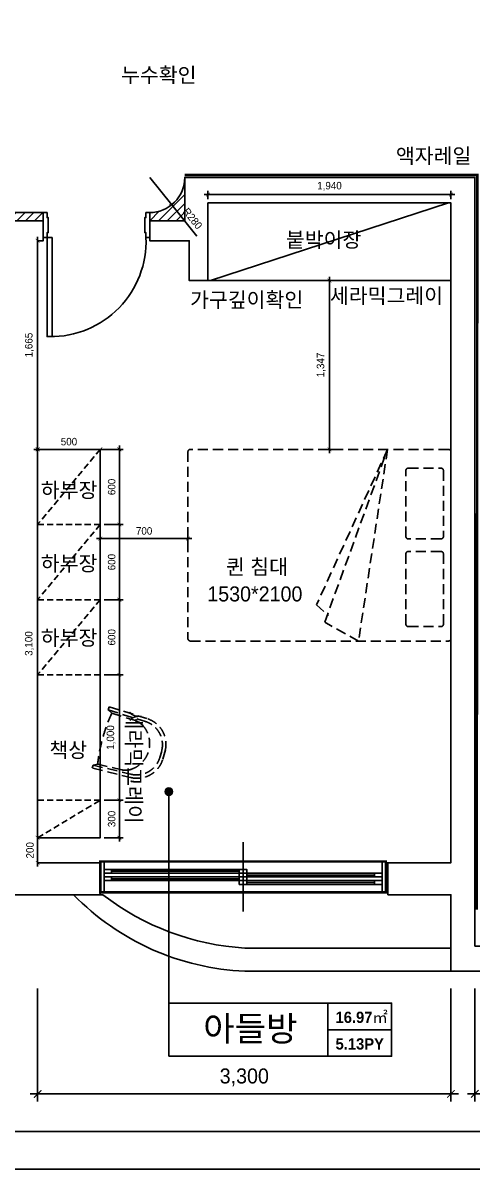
# Model space of a CAD drawing. Header units: millimetres. Extents: x 236955 to 308542, y 30900 to 88969.
# Drawn here: x 263047 to 266633, y 58430 to 67578 of the extents above; entities that cross this region are included whole.
import ezdxf
from ezdxf.enums import TextEntityAlignment as Align

# ---------------------------------------------------------------- set-up
doc = ezdxf.new("R2010")
doc.units = ezdxf.units.MM
doc.header["$LTSCALE"] = 100
doc.header["$PDMODE"] = 3
for name, pattern in [('DASHED', [0.75, 0.5, -0.25]), ('DH-HID2', [1.2, 0.8, -0.4]), ('HID2', [1, 0.5, -0.5])]:
    doc.linetypes.add(name, pattern=pattern)
doc.layers.get('DEFPOINTS').update_dxf_attribs({"color": 248})
for name, color, linetype in [('0-ELC TEXT', 7, 'Continuous'), ('03-TEXT', 3, 'Continuous'), ('03-WAL NEW', 3, 'Continuous'), ('06-FUR', 6, 'Continuous'), ('07-DIM WAL', 5, 'Continuous'), ('2-con', 2, 'Continuous'), ('2CONTINUOUS', 2, 'Continuous'), ('3.기호.계단선', 30, 'Continuous'), ('CO-DO-FR', 7, 'Continuous'), ('CO-DOOR', 8, 'Continuous'), ('F-HAT', 251, 'Continuous'), ('F-WALL1', 2, 'Continuous'), ('F-WALL2', 3, 'Continuous'), ('F-WIN', 4, 'Continuous'), ('FORM(YOURNAME)-1', 1, 'Continuous'), ('FORM(YOURNAME)-11', 1, 'Continuous'), ('FU-FURM', 251, 'DH-HID2'), ('FUR', 8, 'DASHED'), ('설비', 140, 'Continuous')]:
    doc.layers.add(name, color=color, linetype=linetype)
doc.styles.add('HY 울릉도 L', font='')
doc.styles.add('YOURNAME', font='HY울릉도M.TTF')
doc.styles.add('넥슨고딕', font='NEXONLv1GothicBold.ttf')
doc.styles.add('코레일둥고', font='Korail_Round_Gothic_Medium.ttf')
doc.styles.get('HY 울릉도 L').set_extended_font_data('HY울릉도L')
doc.dimstyles.new('30', dxfattribs={"dimscale": 30, "dimtxt": 2, "dimasz": 1, "dimexe": 1, "dimexo": 1, "dimgap": 1, "dimtad": 1, "dimdec": 0, "dimrnd": 0.05, "dimdsep": 46, "dimlunit": 6, "dimtxsty": 'HY 울릉도 L', "dimblk": 'ARCHTICK', "dimcen": 2.5, "dimdle": 1, "dimclrd": 133, "dimclre": 133, "dimclrt": 30, "dimadec": 0, "dimazin": 0, "dimtfac": 1, "dimtdec": 0, "dimtix": 1, "dimtmove": 2, "dimatfit": 3, "dimldrblk": 'ARCHTICK', "dimfxl": 1, "dimlwd": -1, "dimlwe": -1, "dimarcsym": 0})
doc.dimstyles.new('60', dxfattribs={"dimscale": 60, "dimtxt": 2, "dimasz": 1, "dimexe": 1, "dimexo": 1, "dimgap": 1, "dimtad": 1, "dimdec": 0, "dimrnd": 0.05, "dimdsep": 46, "dimlunit": 6, "dimtxsty": 'HY 울릉도 L', "dimblk": 'ARCHTICK', "dimcen": 2.5, "dimdle": 1, "dimclrd": 133, "dimclre": 133, "dimclrt": 30, "dimadec": 0, "dimazin": 0, "dimtfac": 1, "dimtdec": 0, "dimtix": 1, "dimtmove": 2, "dimatfit": 3, "dimldrblk": 'ARCHTICK', "dimfxl": 1, "dimlwd": -1, "dimlwe": -1, "dimarcsym": 0})

# ---------------------------------------------------------------- blocks, each defined once
blk = doc.blocks.new('FORM-ELEVATION')
at = {"layer": 'DEFPOINTS', "color": 158}
blk.add_line((62481, -20692), (-10309, -20692), dxfattribs=at)
blk.add_lwpolyline([(-8309, 33708), (61071, 33708), (61071, -19692), (-8309, -19692)], close=True, dxfattribs=at)
at = {"layer": 'FORM(YOURNAME)-11', "color": 3, "style": 'YOURNAME'}
for tag, height, p in [('1', 450, (71041, -1219)), ('2', 450, (71041, -1863)), ('3', 450, (71041, -3150)), ('4', 450, (71041, -5081)), ('5', 515, (71041, -7398)), ('6', 515, (71041, -9650)), ('7', 515, (71041, -11903)), ('8', 515, (71041, -14155)), ('9', 515, (71041, -16408)), ('10', 515, (66791, -18596)), ('11', 515, (71041, -18660)), ('12', 515, (66791, -20848)), ('13', 515, (71041, -20848))]:
    blk.add_attdef(tag, text='', height=height, dxfattribs=at).set_placement(p, align=Align.MIDDLE_RIGHT)
blk = doc.blocks.new('flooor')
at = {"layer": 'F-HAT'}
h = blk.add_hatch(dxfattribs=at)
h.set_pattern_fill('ANSI31', color=256, scale=10)
h.set_pattern_definition([(45, (114103.938, -19850.302), (-22.4506403, 22.4506403), [])])
h.paths.add_polyline_path([(265959.6, 60639.5), (265944.6, 60639.5), (265944.6, 60874.5), (265959.6, 60874.5)])
at = {"layer": '2CONTINUOUS'}
blk.add_lwpolyline([(266464.6, 60009.5), (264819.6, 60009.5, -0.191132), (263451.5, 60619.5)], format="xyb", dxfattribs=at)
at = {"layer": 'F-WALL1'}
blk.add_lwpolyline([(265959.6, 60619.5), (266464.6, 60619.5), (266464.6, 60194.5), (266464.6, 60009.5), (267165.6, 60009.5), (267165.6, 60209.5), (266655.6, 60209.5), (266655.6, 66344.5), (264339.6, 66344.5), (264339.6, 65997.5), (264059.6, 65997.5), (264059.6, 65839.5), (264374.6, 65839.5), (264374.6, 65521.5), (264524.6, 65521.5), (264524.6, 66141.5), (266464.6, 66141.5), (266464.6, 60874.5), (265959.6, 60874.5)], close=True, dxfattribs=at)
blk.add_lwpolyline([(263664.6, 60619.5), (262461.6, 60619.5), (262461.6, 60874.5), (262974.6, 60874.5), (262974.6, 65839.5), (262929.6, 65839.5), (262929.6, 65997.5), (263209.6, 65997.5), (263209.6, 65839.5), (263164.6, 65839.5), (263164.6, 60874.5), (263664.6, 60874.5), (263664.6, 60619.5), (263686.3, 60619.5)], dxfattribs=at)
blk.add_lwpolyline([(263686.3, 60619.5, 0.151278), (264819.6, 60194.5), (266464.6, 60194.5)], format="xyb", dxfattribs=at)
at = {"layer": 'F-WALL2'}
for p, q in [((265959.6, 60874.5), (265944.6, 60874.5)), ((265944.6, 60639.5), (265959.6, 60639.5))]:
    blk.add_line(p, q, dxfattribs=at)
at = {"layer": 'F-WIN'}
for p, q in [((264804.6, 61037.9), (264804.6, 60486.1)), ((265944.6, 60884.5), (263664.6, 60884.5)), ((263664.6, 60884.5), (263664.6, 60639.5)), ((263694.6, 60884.5), (263694.6, 60639.5)), ((265914.6, 60639.5), (265914.6, 60884.5)), ((265944.6, 60639.5), (265944.6, 60884.5)), ((264774.6, 60822), (263754.6, 60822)), ((263754.6, 60807), (264774.6, 60807)), ((264774.6, 60792), (263754.6, 60792)), ((264774.6, 60762), (263754.6, 60762)), ((263754.6, 60747), (264774.6, 60747)), ((265854.6, 60792), (264834.6, 60792)), ((264834.6, 60777), (265854.6, 60777)), ((265854.6, 60762), (264834.6, 60762)), ((264774.6, 60732), (263754.6, 60732)), ((265854.6, 60732), (264834.6, 60732)), ((264834.6, 60717), (265854.6, 60717)), ((265854.6, 60702), (264834.6, 60702)), ((263664.6, 60639.5), (265944.6, 60639.5))]:
    blk.add_line(p, q, dxfattribs=at)
for points in [[(263694.6, 60822), (263694.6, 60792), (263754.6, 60792), (263754.6, 60822)], [(263694.6, 60762), (263694.6, 60732), (263754.6, 60732), (263754.6, 60762)], [(264774.6, 60822), (264774.6, 60792), (264834.6, 60792), (264834.6, 60822)], [(264774.6, 60792), (264774.6, 60762), (264834.6, 60762), (264834.6, 60792)], [(265854.6, 60792), (265854.6, 60762), (265914.6, 60762), (265914.6, 60792)], [(264774.6, 60732), (264774.6, 60702), (264834.6, 60702), (264834.6, 60732)], [(265854.6, 60732), (265854.6, 60702), (265914.6, 60702), (265914.6, 60732)]]:
    blk.add_lwpolyline(points, close=True, dxfattribs=at)
blk.add_lwpolyline([(264804.6, 60762), (264774.6, 60762), (264774.6, 60732), (264834.6, 60732), (264834.6, 60762)], dxfattribs=at)
blk = doc.blocks.new('F-701-2')
at = {"layer": 'FU-FURM'}
for p, q in [((-765, -506.5), (765, -738)), ((614, -1008), (-765, -506.5)), ((-765, -506.5), (476, -1074)), ((765, -738), (614, -1008)), ((476, -1074), (560, -978))]:
    blk.add_line(p, q, dxfattribs=at)
for points in [[(-745, -2100), (745, -2100, 0.414214), (765, -2080), (765, -20, 0.414214), (745, 0), (-745, 0, 0.414214), (-765, -20), (-765, -2080, 0.414214)], [(-70, -360), (-595, -360, -0.414214), (-615, -340), (-615, -80, -0.414214), (-595, -60), (-70, -60, -0.414214), (-50, -80), (-50, -340, -0.414214)], [(70, -360), (630, -360, 0.414214), (650, -340), (650, -80, 0.414214), (630, -60), (70, -60, 0.414214), (50, -80), (50, -340, 0.414214)]]:
    blk.add_lwpolyline(points, format="xyb", close=True, dxfattribs=at)
blk = doc.blocks.new('F-122')
at = {"layer": 'FU-FURM'}
for p, q in [((-44.5, 507.6), (33.4, 507.7)), ((-26.5, 482.3), (26.6, 482.3)), ((-253.8, -17.2), (-244.1, 296.9)), ((-228.4, -17.2), (-218.5, 303.3)), ((-185.5, 277.2), (-187.7, 272.4)), ((-183.3, 281.4), (-185.5, 277.2)), ((182.6, 281.9), (184.8, 277.6)), ((184.8, 277.6), (187.1, 272.9)), ((217.8, 301.5), (228.5, -16.6)), ((243, 308.1), (253.9, -16.6)), ((-210.5, 16.6), (-204.3, 215.2)), ((-203.9, 218.6), (-204.3, 215.2)), ((-203.6, 221.9), (-203.9, 218.6)), ((-203.2, 225.1), (-203.6, 221.9)), ((-202.7, 228.2), (-203.2, 225.1)), ((-202.1, 231.5), (-202.7, 228.2)), ((-201.3, 234.9), (-202.1, 231.5)), ((-200.3, 238.5), (-201.3, 234.9)), ((-199.2, 242.4), (-200.3, 238.5)), ((-197.7, 246.9), (-199.2, 242.4)), ((-196, 251.7), (-197.7, 246.9)), ((-194.1, 256.9), (-196, 251.7)), ((-192.1, 262.1), (-194.1, 256.9)), ((-189.9, 267.4), (-192.1, 262.1)), ((-187.7, 272.4), (-189.9, 267.4)), ((187.1, 272.9), (189.3, 267.8)), ((189.3, 267.8), (191.4, 262.6)), ((191.4, 262.6), (193.5, 257.3)), ((193.5, 257.3), (195.4, 252.2)), ((195.4, 252.2), (197.1, 247.4)), ((197.1, 247.4), (198.6, 242.9)), ((198.6, 242.9), (199.8, 239)), ((199.8, 239), (200.7, 235.4)), ((200.7, 235.4), (201.5, 232)), ((201.5, 232), (202.1, 228.7)), ((202.1, 228.7), (202.6, 225.6)), ((202.6, 225.6), (203, 222.4)), ((203, 222.4), (203.4, 219.1)), ((203.4, 219.1), (203.8, 215.7)), ((203.8, 215.7), (210.4, 17.1)), ((-211.6, 16.7), (-228.4, -17.2)), ((211.5, 17.2), (228.5, -16.6)), ((-228.4, -17.2), (-253.8, -17.2)), ((253.9, -16.6), (228.5, -16.6))]:
    blk.add_line(p, q, dxfattribs=at)
for centre, radius, start, end in [((-30.8, 294), 213.6, 90.90916, 178.7855), ((-24.5, 286.7), 194.3, 90.90924, 178.78542), ((23.8, 286.8), 194.3, 1.35653, 89.23304), ((30.1, 294.1), 213.6, 1.35671, 89.233), ((-0.2, 162.3), 218.5, 33.19496, 146.94725), ((-0.2, 162.3), 218.5, 158.34937, 158.47219), ((-0.2, 162.3), 218.5, 21.66998, 21.79281), ((-1.7, 1330.6), 1330.6, 260.92322, 279.2189)]:
    blk.add_arc(centre, radius, start, end, dxfattribs=at)
blk = doc.blocks.new('_ArchTick')
at = {"color": 0, "linetype": 'ByBlock', "const_width": 0.15}
blk.add_lwpolyline([(-0.5, -0.5), (0.5, 0.5)], dxfattribs=at)
blk = doc.blocks.new('*D29')
at = {"layer": '07-DIM WAL', "color": 133}
for p, q in [((264524.6, 66171.5), (264524.6, 66237.9)), ((266464.6, 66171.5), (266464.6, 66237.9)), ((266494.6, 66207.9), (264494.6, 66207.9))]:
    blk.add_line(p, q, dxfattribs=at)
at = {"layer": 'DEFPOINTS', "color": 0}
for p in [(264524.6, 66207.9), (264524.6, 66141.5), (266464.6, 66141.5)]:
    blk.add_point(p, dxfattribs=at)
at = {"layer": '07-DIM WAL', "color": 133, "xscale": 30, "yscale": 30, "zscale": 30, "rotation": 180}
blk.add_blockref('_ArchTick', (264524.6, 66207.9), dxfattribs=at)
at = {"layer": '07-DIM WAL', "color": 133, "xscale": 30, "yscale": 30, "zscale": 30}
blk.add_blockref('_ArchTick', (266464.6, 66207.9), dxfattribs=at)
at = {"layer": '07-DIM WAL', "color": 30, "insert": (265494.6, 66273.9), "char_height": 60, "attachment_point": 5, "style": 'HY 울릉도 L'}
blk.add_mtext('1,940', dxfattribs=at)
blk = doc.blocks.new('*D30')
at = {"layer": '07-DIM WAL', "color": 133}
blk.add_line((263164.6, 64144.5), (263164.6, 65869.5), dxfattribs=at)
at = {"layer": 'DEFPOINTS', "color": 0}
for p in [(263164.6, 65839.5), (263164.6, 65839.5), (263164.6, 64174.5)]:
    blk.add_point(p, dxfattribs=at)
at = {"layer": '07-DIM WAL', "color": 133, "xscale": 30, "yscale": 30, "zscale": 30}
for p, rotation in [((263164.6, 65839.5), 90), ((263164.6, 64174.5), 270)]:
    blk.add_blockref('_ArchTick', p, dxfattribs=dict(at, rotation=rotation))
at = {"layer": '07-DIM WAL', "color": 30, "insert": (263099.3, 65007), "char_height": 60, "attachment_point": 5, "rotation": 90, "style": 'HY 울릉도 L'}
blk.add_mtext('1,665', dxfattribs=at)
blk = doc.blocks.new('*D31')
at = {"layer": '07-DIM WAL', "color": 133}
blk.add_line((263164.6, 64204.5), (263164.6, 61044.5), dxfattribs=at)
at = {"layer": 'DEFPOINTS', "color": 0}
for p in [(263164.6, 64174.5), (263164.6, 61074.5), (263164.6, 61074.5)]:
    blk.add_point(p, dxfattribs=at)
at = {"layer": '07-DIM WAL', "color": 133, "xscale": 30, "yscale": 30, "zscale": 30}
for p, rotation in [((263164.6, 64174.5), 90), ((263164.6, 61074.5), 270)]:
    blk.add_blockref('_ArchTick', p, dxfattribs=dict(at, rotation=rotation))
at = {"layer": '07-DIM WAL', "color": 30, "insert": (263098.6, 62624.5), "char_height": 60, "attachment_point": 5, "rotation": 90, "style": 'HY 울릉도 L'}
blk.add_mtext('3,100', dxfattribs=at)
blk = doc.blocks.new('*D32')
at = {"layer": '07-DIM WAL', "color": 133}
for p, q in [((264364.6, 63391.8), (264364.6, 63491.8)), ((264394.6, 63461.8), (263634.6, 63461.8))]:
    blk.add_line(p, q, dxfattribs=at)
at = {"layer": 'DEFPOINTS', "color": 0}
for p in [(263664.6, 63461.8), (263664.6, 63461.8), (264364.6, 63361.8)]:
    blk.add_point(p, dxfattribs=at)
at = {"layer": '07-DIM WAL', "color": 133, "xscale": 30, "yscale": 30, "zscale": 30, "rotation": 180}
blk.add_blockref('_ArchTick', (263664.6, 63461.8), dxfattribs=at)
at = {"layer": '07-DIM WAL', "color": 133, "xscale": 30, "yscale": 30, "zscale": 30}
blk.add_blockref('_ArchTick', (264364.6, 63461.8), dxfattribs=at)
at = {"layer": '07-DIM WAL', "color": 30, "insert": (264014.6, 63523), "char_height": 60, "attachment_point": 5, "style": 'HY 울릉도 L'}
blk.add_mtext('700', dxfattribs=at)
blk = doc.blocks.new('*D47')
at = {"layer": '07-DIM WAL', "color": 133}
for p in [(264059.6, 66344.5), (264435.5, 65877)]:
    blk.add_line(p, (264235.1, 66126.3), dxfattribs=at)
at = {"layer": 'DEFPOINTS', "color": 0}
for p in [(264059.6, 66344.5), (264235.1, 66126.3)]:
    blk.add_point(p, dxfattribs=at)
at = {"layer": '07-DIM WAL', "color": 133, "xscale": 30, "yscale": 30, "zscale": 30, "rotation": 128.8012112059725}
blk.add_blockref('_ArchTick', (264235.1, 66126.3), dxfattribs=at)
at = {"layer": '07-DIM WAL', "color": 30, "insert": (264401.9, 66016.7), "char_height": 60, "attachment_point": 5, "rotation": 308.80121, "style": 'HY 울릉도 L'}
blk.add_mtext('R280', dxfattribs=at)
blk = doc.blocks.new('*D60')
at = {"layer": '07-DIM WAL', "color": 133}
for p, q in [((266655.6, 59870), (266655.6, 58970)), ((272058.6, 59870), (272058.6, 58970)), ((272118.6, 59030), (266595.6, 59030))]:
    blk.add_line(p, q, dxfattribs=at)
at = {"layer": 'DEFPOINTS', "color": 0}
for p in [(266655.6, 59930), (272058.6, 59930), (266655.6, 59030)]:
    blk.add_point(p, dxfattribs=at)
at = {"layer": '07-DIM WAL', "color": 133, "xscale": 60, "yscale": 60, "zscale": 60, "rotation": 180}
blk.add_blockref('_ArchTick', (266655.6, 59030), dxfattribs=at)
at = {"layer": '07-DIM WAL', "color": 133, "xscale": 60, "yscale": 60, "zscale": 60}
blk.add_blockref('_ArchTick', (272058.6, 59030), dxfattribs=at)
at = {"layer": '07-DIM WAL', "color": 30, "insert": (269357.1, 59162), "char_height": 120, "attachment_point": 5, "style": 'HY 울릉도 L'}
blk.add_mtext('5,403', dxfattribs=at)
blk = doc.blocks.new('*D61')
at = {"layer": '07-DIM WAL', "color": 133}
for p, q in [((263164.6, 59870), (263164.6, 58970)), ((266464.6, 59870), (266464.6, 58970)), ((266524.6, 59030), (263104.6, 59030))]:
    blk.add_line(p, q, dxfattribs=at)
at = {"layer": 'DEFPOINTS', "color": 0}
for p in [(263164.6, 59930), (266464.6, 59930), (263164.6, 59030)]:
    blk.add_point(p, dxfattribs=at)
at = {"layer": '07-DIM WAL', "color": 133, "xscale": 60, "yscale": 60, "zscale": 60, "rotation": 180}
blk.add_blockref('_ArchTick', (263164.6, 59030), dxfattribs=at)
at = {"layer": '07-DIM WAL', "color": 133, "xscale": 60, "yscale": 60, "zscale": 60}
blk.add_blockref('_ArchTick', (266464.6, 59030), dxfattribs=at)
at = {"layer": '07-DIM WAL', "color": 30, "insert": (264814.6, 59162), "char_height": 120, "attachment_point": 5, "style": 'HY 울릉도 L'}
blk.add_mtext('3,300', dxfattribs=at)
blk = doc.blocks.new('*D233')
at = {"layer": '07-DIM WAL', "color": 133}
for p, q in [((265494.6, 64144.5), (265494.6, 65551.5)), ((265524.6, 65521.5), (265524.6, 65521.5)), ((265474.9, 64174.5), (265524.6, 64174.5))]:
    blk.add_line(p, q, dxfattribs=at)
at = {"layer": 'DEFPOINTS', "color": 0}
for p in [(265494.6, 65521.5), (265494.6, 65521.5), (265444.9, 64174.5)]:
    blk.add_point(p, dxfattribs=at)
at = {"layer": '07-DIM WAL', "color": 133, "xscale": 30, "yscale": 30, "zscale": 30}
for p, rotation in [((265494.6, 65521.5), 90), ((265494.6, 64174.5), 270)]:
    blk.add_blockref('_ArchTick', p, dxfattribs=dict(at, rotation=rotation))
at = {"layer": '07-DIM WAL', "color": 30, "insert": (265428.6, 64848), "char_height": 60, "attachment_point": 5, "rotation": 90, "style": 'HY 울릉도 L'}
blk.add_mtext('1,347', dxfattribs=at)
blk = doc.blocks.new('*D280')
at = {"layer": '07-DIM WAL', "color": 133}
for p, q in [((263164.6, 61074.5), (263164.6, 61104.5)), ((263164.6, 61074.5), (263164.6, 60874.5)), ((263194.6, 61074.5), (263194.6, 61074.5)), ((263164.6, 60874.5), (263164.6, 60844.5)), ((263194.6, 60874.5), (263194.6, 60874.5))]:
    blk.add_line(p, q, dxfattribs=at)
at = {"layer": 'DEFPOINTS', "color": 0}
for p in [(263164.6, 61074.5), (263164.6, 60874.5), (263164.6, 60874.5)]:
    blk.add_point(p, dxfattribs=at)
at = {"layer": '07-DIM WAL', "color": 133, "xscale": 30, "yscale": 30, "zscale": 30}
for p, rotation in [((263164.6, 61074.5), 270), ((263164.6, 60874.5), 90)]:
    blk.add_blockref('_ArchTick', p, dxfattribs=dict(at, rotation=rotation))
at = {"layer": '07-DIM WAL', "color": 30, "insert": (263103.4, 60974.5), "char_height": 60, "attachment_point": 5, "rotation": 90, "style": 'HY 울릉도 L'}
blk.add_mtext('200', dxfattribs=at)
blk = doc.blocks.new('*D287')
at = {"layer": '07-DIM WAL', "color": 133}
for p, q in [((263817.1, 61344.5), (263817.1, 62404.5)), ((263694.6, 62374.5), (263847.1, 62374.5)), ((263694.6, 61374.5), (263847.1, 61374.5))]:
    blk.add_line(p, q, dxfattribs=at)
at = {"layer": 'DEFPOINTS', "color": 0}
for p in [(263664.6, 62374.5), (263817.1, 62374.5), (263664.6, 61374.5)]:
    blk.add_point(p, dxfattribs=at)
at = {"layer": '07-DIM WAL', "color": 133, "xscale": 30, "yscale": 30, "zscale": 30}
for p, rotation in [((263817.1, 62374.5), 90), ((263817.1, 61374.5), 270)]:
    blk.add_blockref('_ArchTick', p, dxfattribs=dict(at, rotation=rotation))
at = {"layer": '07-DIM WAL', "color": 30, "insert": (263751.1, 61874.5), "char_height": 60, "attachment_point": 5, "rotation": 90, "style": 'HY 울릉도 L'}
blk.add_mtext('1,000', dxfattribs=at)
blk = doc.blocks.new('*D288')
at = {"layer": '07-DIM WAL', "color": 133}
for p, q in [((263694.6, 62974.5), (263847.1, 62974.5)), ((263817.1, 62344.5), (263817.1, 63004.5)), ((263694.6, 62374.5), (263847.1, 62374.5))]:
    blk.add_line(p, q, dxfattribs=at)
at = {"layer": 'DEFPOINTS', "color": 0}
for p in [(263664.6, 62974.5), (263817.1, 62974.5), (263664.6, 62374.5)]:
    blk.add_point(p, dxfattribs=at)
at = {"layer": '07-DIM WAL', "color": 133, "xscale": 30, "yscale": 30, "zscale": 30}
for p, rotation in [((263817.1, 62974.5), 90), ((263817.1, 62374.5), 270)]:
    blk.add_blockref('_ArchTick', p, dxfattribs=dict(at, rotation=rotation))
at = {"layer": '07-DIM WAL', "color": 30, "insert": (263755.8, 62674.5), "char_height": 60, "attachment_point": 5, "rotation": 90, "style": 'HY 울릉도 L'}
blk.add_mtext('600', dxfattribs=at)
blk = doc.blocks.new('*D289')
at = {"layer": '07-DIM WAL', "color": 133}
for p, q in [((263817.1, 62944.5), (263817.1, 63604.5)), ((263694.6, 63574.5), (263847.1, 63574.5)), ((263694.6, 62974.5), (263847.1, 62974.5))]:
    blk.add_line(p, q, dxfattribs=at)
at = {"layer": 'DEFPOINTS', "color": 0}
for p in [(263664.6, 63574.5), (263817.1, 63574.5), (263664.6, 62974.5)]:
    blk.add_point(p, dxfattribs=at)
at = {"layer": '07-DIM WAL', "color": 133, "xscale": 30, "yscale": 30, "zscale": 30}
for p, rotation in [((263817.1, 63574.5), 90), ((263817.1, 62974.5), 270)]:
    blk.add_blockref('_ArchTick', p, dxfattribs=dict(at, rotation=rotation))
at = {"layer": '07-DIM WAL', "color": 30, "insert": (263755.8, 63274.5), "char_height": 60, "attachment_point": 5, "rotation": 90, "style": 'HY 울릉도 L'}
blk.add_mtext('600', dxfattribs=at)
blk = doc.blocks.new('*D290')
at = {"layer": '07-DIM WAL', "color": 133}
for p, q in [((263694.6, 64174.5), (263847.1, 64174.5)), ((263817.1, 64204.5), (263817.1, 63544.5)), ((263694.6, 63574.5), (263847.1, 63574.5))]:
    blk.add_line(p, q, dxfattribs=at)
at = {"layer": 'DEFPOINTS', "color": 0}
for p in [(263664.6, 64174.5), (263664.6, 63574.5), (263817.1, 63574.5)]:
    blk.add_point(p, dxfattribs=at)
at = {"layer": '07-DIM WAL', "color": 133, "xscale": 30, "yscale": 30, "zscale": 30}
for p, rotation in [((263817.1, 64174.5), 90), ((263817.1, 63574.5), 270)]:
    blk.add_blockref('_ArchTick', p, dxfattribs=dict(at, rotation=rotation))
at = {"layer": '07-DIM WAL', "color": 30, "insert": (263755.8, 63874.5), "char_height": 60, "attachment_point": 5, "rotation": 90, "style": 'HY 울릉도 L'}
blk.add_mtext('600', dxfattribs=at)
blk = doc.blocks.new('*D291')
at = {"layer": '07-DIM WAL', "color": 133}
blk.add_line((263694.6, 64174.5), (263134.6, 64174.5), dxfattribs=at)
at = {"layer": 'DEFPOINTS', "color": 0}
for p in [(263164.6, 64174.5), (263164.6, 64174.5), (263664.6, 64174.5)]:
    blk.add_point(p, dxfattribs=at)
at = {"layer": '07-DIM WAL', "color": 133, "xscale": 30, "yscale": 30, "zscale": 30, "rotation": 180}
blk.add_blockref('_ArchTick', (263164.6, 64174.5), dxfattribs=at)
at = {"layer": '07-DIM WAL', "color": 133, "xscale": 30, "yscale": 30, "zscale": 30}
blk.add_blockref('_ArchTick', (263664.6, 64174.5), dxfattribs=at)
at = {"layer": '07-DIM WAL', "color": 30, "insert": (263414.6, 64235.8), "char_height": 60, "attachment_point": 5, "style": 'HY 울릉도 L'}
blk.add_mtext('500', dxfattribs=at)
blk = doc.blocks.new('*D381')
at = {"layer": '07-DIM WAL', "color": 133}
for p, q in [((263817.1, 61404.5), (263817.1, 61044.5)), ((263694.6, 61374.5), (263847.1, 61374.5)), ((263694.6, 61074.5), (263847.1, 61074.5))]:
    blk.add_line(p, q, dxfattribs=at)
at = {"layer": 'DEFPOINTS', "color": 0}
for p in [(263664.6, 61374.5), (263664.6, 61074.5), (263817.1, 61074.5)]:
    blk.add_point(p, dxfattribs=at)
at = {"layer": '07-DIM WAL', "color": 133, "xscale": 30, "yscale": 30, "zscale": 30}
for p, rotation in [((263817.1, 61374.5), 90), ((263817.1, 61074.5), 270)]:
    blk.add_blockref('_ArchTick', p, dxfattribs=dict(at, rotation=rotation))
at = {"layer": '07-DIM WAL', "color": 30, "insert": (263755.7, 61224.5), "char_height": 60, "attachment_point": 5, "rotation": 90, "style": 'HY 울릉도 L'}
blk.add_mtext('300', dxfattribs=at)

msp = doc.modelspace()

# ---------------------------------------------------------------- hatches: boundary and pattern name
at = {"layer": '0-ELC TEXT'}
h = msp.add_hatch(color=256, dxfattribs=at)
h.dxf.hatch_style = 1
edge = h.paths.add_edge_path()
edge.add_arc((264212.3, 61442.6), 30, 90, 450)
at = {"layer": '03-WAL NEW'}
h = msp.add_hatch(dxfattribs=at)
h.set_pattern_fill('_USER', color=8, scale=50, angle=45, pattern_type=0)
h.set_pattern_definition([(45, (0, 0), (-35.355339, 35.355339), [])])
edge = h.paths.add_edge_path()
edge.add_arc((264059.6, 66344.5), 280, 270, 360, ccw=False)
edge.add_line((264059.6, 66064.5), (264059.6, 65997.5))
edge.add_line((264059.6, 65997.5), (264339.6, 65997.5))
edge.add_line((264339.6, 65997.5), (264339.6, 66344.5))
h.paths.add_polyline_path([(262929.6, 65997.5), (263209.6, 65997.5), (263209.6, 66064.5), (262929.6, 66064.5)])
edge = h.paths.add_edge_path()
edge.add_line((260494.6, 66344.5), (261799.6, 66344.5))
edge.add_arc((262079.6, 66344.5), 280, 180, 270)
edge.add_line((262079.6, 66064.5), (262079.6, 65997.5))
edge.add_line((262079.6, 65997.5), (261759.6, 65997.5))
edge.add_line((261759.6, 65997.5), (261759.6, 66292.5))
edge.add_line((261759.6, 66292.5), (260494.6, 66292.5))
edge.add_line((260494.6, 66292.5), (260494.6, 66344.5))

# ---------------------------------------------------------------- linework, layer by layer
at = {"layer": '0-ELC TEXT'}
for p, q in [((264212.3, 59754.5), (264212.3, 61442.6)), ((265480.9, 59330), (265480.9, 59754.5)), ((265480.9, 59542.3), (265990.6, 59542.3))]:
    msp.add_line(p, q, dxfattribs=at)
msp.add_lwpolyline([(264212.3, 59330), (265990.6, 59330), (265990.6, 59754.5), (264212.3, 59754.5)], close=True, dxfattribs=at)
msp.add_circle((264212.3, 61442.6), 30, dxfattribs=at)
at = {"layer": '03-WAL NEW'}
msp.add_lwpolyline([(264339.6, 66344.5, -0.414214), (264059.6, 66064.5), (264059.6, 65997.5), (264339.6, 65997.5), (264339.6, 66344.5)], format="xyb", dxfattribs=at)
msp.add_lwpolyline([(262929.6, 65997.5), (263209.6, 65997.5), (263209.6, 66064.5), (262929.6, 66064.5)], close=True, dxfattribs=at)
at = {"layer": '06-FUR'}
msp.add_line((264544.6, 65521.5), (266444.6, 66141.5), dxfattribs=at)
for points in [[(264524.6, 65521.5), (266464.6, 65521.5), (266464.6, 66141.5), (264524.6, 66141.5)], [(263664.6, 64174.5), (263164.6, 64174.5), (263164.6, 61074.5), (263664.6, 61074.5)]]:
    msp.add_lwpolyline(points, close=True, dxfattribs=at)
at = {"layer": '3.기호.계단선', "color": 140, "linetype": 'HID2', "const_width": 20}
msp.add_lwpolyline([(264339.6, 66364.5), (266675.6, 66364.5), (266670.6, 60499.5)], dxfattribs=at)
at = {"layer": 'CO-DO-FR'}
for points in [[(263209.6, 65864.5), (263209.6, 66064.5), (263239.6, 66064.5), (263239.6, 66024.5), (263249.6, 66024.5), (263249.6, 65904.5), (263239.6, 65904.5), (263239.6, 65864.5), (263209.6, 65864.5)], [(264059.6, 65864.5), (264059.6, 66064.5), (264029.6, 66064.5), (264029.6, 66024.5), (264019.6, 66024.5), (264019.6, 65904.5), (264029.6, 65904.5), (264029.6, 65864.5), (264059.6, 65864.5)]]:
    msp.add_lwpolyline(points, close=True, dxfattribs=at)
at = {"layer": 'CO-DOOR'}
msp.add_lwpolyline([(263279.6, 65074.5), (263279.6, 65864.5), (263239.6, 65864.5), (263239.6, 65074.5)], close=True, dxfattribs=at)
msp.add_arc((263269.6, 65835), 760.6, 269.24665, 2.22239, dxfattribs=at)
at = {"layer": 'FUR'}
for p, q in [((263664.6, 64174.5), (263164.6, 63574.5)), ((263664.6, 63574.5), (263164.6, 63574.5)), ((263664.6, 63574.5), (263164.6, 62974.5)), ((263664.6, 62974.5), (263164.6, 62974.5)), ((263664.6, 62974.5), (263164.6, 62374.5)), ((263664.6, 62374.5), (263164.6, 62374.5)), ((263664.6, 61374.5), (263164.6, 61374.5)), ((263164.6, 61074.5), (263664.6, 61374.5))]:
    msp.add_line(p, q, dxfattribs=at)
at = {"layer": '설비', "color": 140, "const_width": 20}
msp.add_lwpolyline([(265944.6, 60884.5), (263664.6, 60884.5), (263664.6, 60639.5), (265944.6, 60639.5)], close=True, dxfattribs=at)

# ---------------------------------------------------------------- block references
msp.add_blockref('flooor', (0, 0))
at = {"layer": '06-FUR', "rotation": 254.4635000423258}
msp.add_blockref('F-122', (263683.9, 61870.2), dxfattribs=at)
at = {"layer": 'FORM(YOURNAME)-1', "xscale": 0.3, "yscale": 0.3, "zscale": 0.3}
msp.add_blockref('FORM-ELEVATION', (260334.4, 64637.5), dxfattribs=at)
at = {"layer": 'FU-FURM', "rotation": 270}
msp.add_blockref('F-701-2', (266464.6, 63409.5), dxfattribs=at)

# ---------------------------------------------------------------- texts
at = {"layer": '0-ELC TEXT', "style": '코레일둥고'}
for s, p in [('붙박이장', (265146.5, 65787.5)), ('하부장', (263190.1, 63789.4)), ('하부장', (263190.1, 63204.3)), ('퀸 침대', (264668.1, 63176.1)), ('1530*2100', (264519, 62960.5)), ('하부장', (263190.1, 62610.7)), ('책상', (263258.7, 61715.1))]:
    msp.add_text(s, height=120, dxfattribs=at).set_placement(p)
at = {"layer": '03-TEXT'}
for s, height, style, p in [('아들방', 200, '코레일둥고', (264863.7, 59451.4)), ('16.97㎡', 90, '넥슨고딕', (265751.7, 59596.4)), ('5.13PY', 90, '넥슨고딕', (265736.3, 59384.1))]:
    msp.add_text(s, height=height, dxfattribs=dict(at, style=style)).set_placement(p, align=Align.CENTER)
at = {"layer": '2-con', "color": 10, "style": '코레일둥고'}
for s, p in [('누수확인', (263830.6, 67102.2)), ('가구깊이확인', (264381.5, 65308.6))]:
    msp.add_text(s, height=120, dxfattribs=at).set_placement(p)
at = {"layer": '3.기호.계단선', "color": 140, "linetype": 'HID2', "style": '코레일둥고'}
msp.add_text('액자레일', height=120, dxfattribs=at).set_placement((266024.8, 66456.4))
at = {"layer": '설비', "color": 140, "style": '코레일둥고'}
msp.add_text('세라믹그레이', height=120, dxfattribs=at).set_placement((265498.1, 65340.4))
msp.add_text('세라믹그레이', height=120, rotation=270, dxfattribs=at).set_placement((263872.8, 62089.1))

# ---------------------------------------------------------------- dimensions: what is measured, and where the dimension line sits
at = {"layer": '07-DIM WAL'}
dim = msp.add_radius_dim(center=(264059.6, 66344.5), mpoint=(264235.1, 66126.3), dimstyle='30', override={"dimfxl": 1.25}, dxfattribs=at)
dim.commit()
dim.dimension.update_dxf_attribs({"geometry": '*D47', "text_midpoint": (264401.9, 66016.7)})
for base, p1, p2, picture, middle in [((264524.6, 66207.9), (266464.6, 66141.5), (264524.6, 66141.5), '*D29', (265494.6, 66273.9)), ((263164.6, 64174.5), (263664.6, 64174.5), (263164.6, 64174.5), '*D291', (263414.6, 64235.8)), ((263664.6, 63461.8), (264364.6, 63361.8), (263664.6, 63461.8), '*D32', (264014.6, 63523))]:
    dim = msp.add_linear_dim(base=base, p1=p1, p2=p2, dimstyle='30', override={"dimfxl": 1.25}, dxfattribs=at)
    dim.commit()
    dim.dimension.update_dxf_attribs({"geometry": picture, "text_midpoint": middle})
for base, p1, p2, picture, middle in [((263164.6, 65839.5), (263164.6, 64174.5), (263164.6, 65839.5), '*D30', (263099.3, 65007)), ((263164.6, 61074.5), (263164.6, 64174.5), (263164.6, 61074.5), '*D31', (263098.6, 62624.5)), ((263817.1, 63574.5), (263664.6, 64174.5), (263664.6, 63574.5), '*D290', (263755.8, 63874.5)), ((263817.1, 63574.5), (263664.6, 62974.5), (263664.6, 63574.5), '*D289', (263755.8, 63274.5)), ((263817.1, 62974.5), (263664.6, 62374.5), (263664.6, 62974.5), '*D288', (263755.8, 62674.5)), ((263817.1, 62374.5), (263664.6, 61374.5), (263664.6, 62374.5), '*D287', (263751.1, 61874.5)), ((263817.1, 61074.5), (263664.6, 61374.5), (263664.6, 61074.5), '*D381', (263755.7, 61224.5)), ((263164.6, 60874.5), (263164.6, 61074.5), (263164.6, 60874.5), '*D280', (263103.4, 60974.5))]:
    dim = msp.add_linear_dim(base=base, p1=p1, p2=p2, angle=90, dimstyle='30', override={"dimfxl": 1.25}, dxfattribs=at)
    dim.commit()
    dim.dimension.update_dxf_attribs({"geometry": picture, "text_midpoint": middle})
dim = msp.add_linear_dim(base=(265494.6, 65521.5), p1=(265444.9, 64174.5), p2=(265494.6, 65521.5), angle=90, dimstyle='30', dxfattribs=at)
dim.commit()
dim.dimension.update_dxf_attribs({"geometry": '*D233', "text_midpoint": (265428.6, 64848)})
for base, p1, p2, picture, middle in [((263164.6, 59030), (266464.6, 59930), (263164.6, 59930), '*D61', (264814.6, 59162)), ((266655.6, 59030), (272058.6, 59930), (266655.6, 59930), '*D60', (269357.1, 59162))]:
    dim = msp.add_linear_dim(base=base, p1=p1, p2=p2, dimstyle='60', dxfattribs=at)
    dim.commit()
    dim.dimension.update_dxf_attribs({"geometry": picture, "text_midpoint": middle})

doc.saveas('drawing.dxf')
